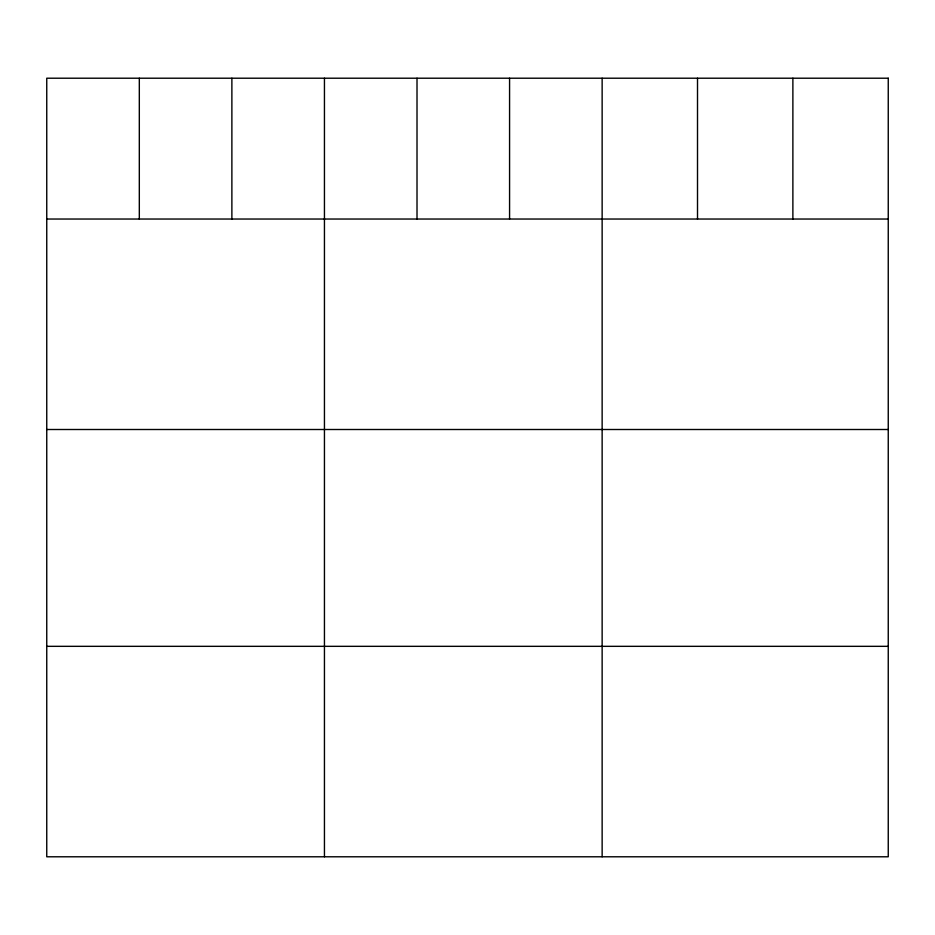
<?xml version="1.0" encoding="UTF-8"?>
<svg xmlns="http://www.w3.org/2000/svg" width="935" height="935" viewBox="0 0 935 935"><rect width="100%" height="100%" fill="white"/><g stroke="black" fill="none" stroke-linecap="round" stroke-linejoin="round"><path stroke-width="1.4" d="M46.75 219.035L888.25 219.035M46.75 429.504L888.25 429.504M46.75 646.33L888.25 646.33M792.88 78.213L792.88 219.035M697.51 78.213L697.51 219.035M602.14 78.213L602.14 856.787M509.575 78.213L509.575 219.035M417.01 78.213L417.01 219.035M324.445 78.213L324.445 856.787M231.88 78.213L231.88 219.035M139.315 78.213L139.315 219.035M888.25 78.213L46.75 78.213L46.75 856.787L888.25 856.787L888.25 78.213"/></g></svg>
